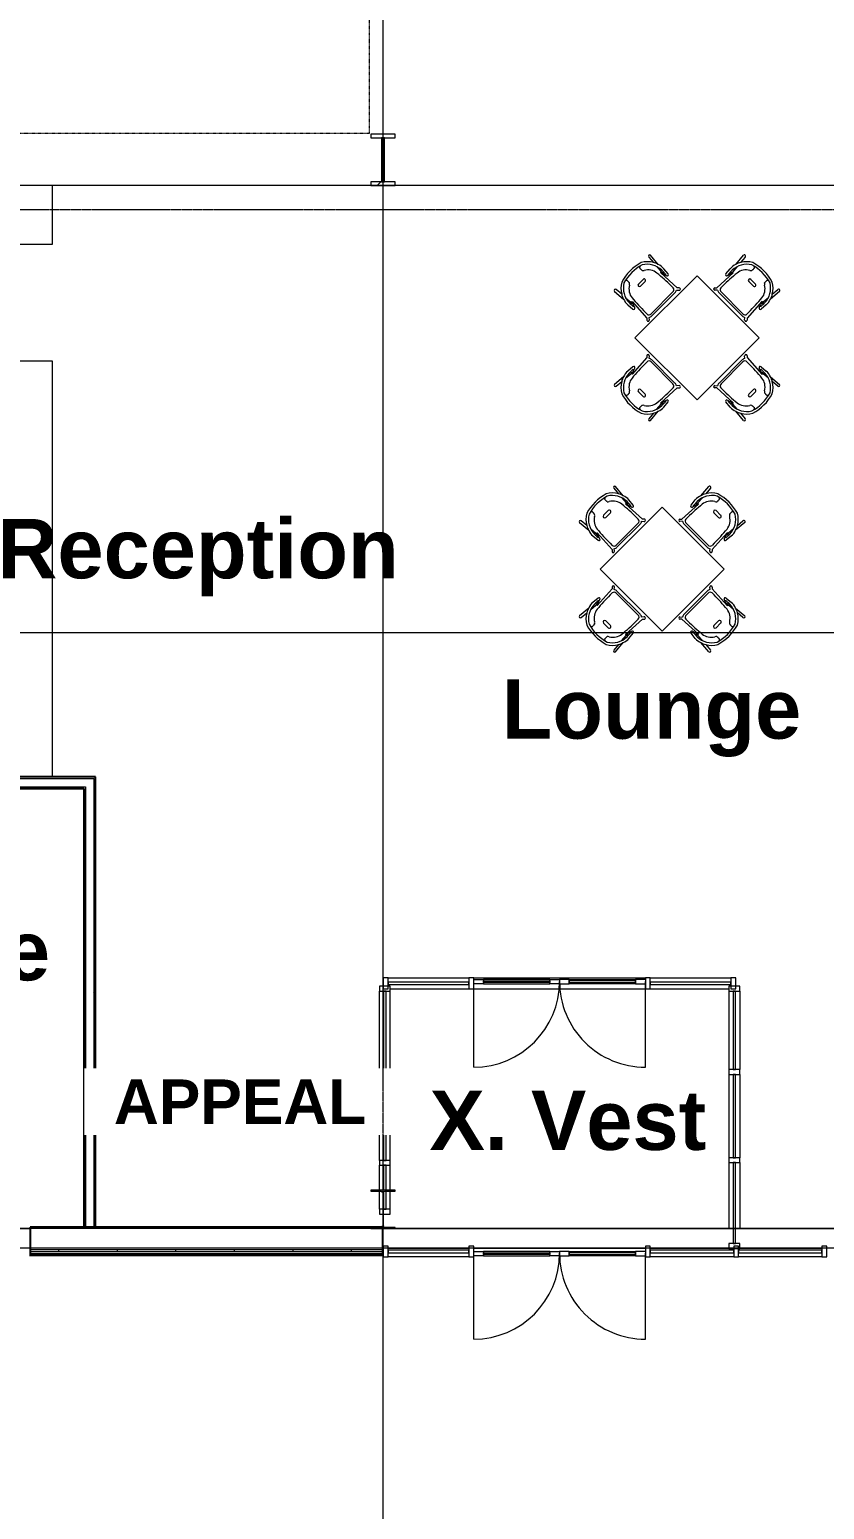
# Model space of a CAD drawing. Header units: inches. Extents: x 21341 to 27231, y -23509 to -20035.
# Drawn here: x 25836 to 26162, y -22902 to -22296 of the extents above; entities that cross this region are included whole.
import ezdxf

# ---------------------------------------------------------------- set-up
doc = ezdxf.new("R2010")
doc.units = ezdxf.units.IN
doc.header["$MEASUREMENT"] = 0
doc.linetypes.add('Dash 1_16_', pattern=[0.125, 0.0625, -0.0625])
doc.linetypes.add('Grid Line 1_2_', pattern=[0.875, 0.5, -0.125, 0.125, -0.125])
for name, color, linetype, lineweight in [('A-DOOR', 31, 'Continuous', 9), ('A-FLOR-CLRS', 90, 'Dash 1_16_', 9), ('A-GLAZ-CURT', 52, 'Continuous', 9), ('A-GLAZ-CWMG', 51, 'Continuous', 9), ('A-WALL', 113, 'Continuous', 9), ('A-WALL-PATT', 111, 'Continuous', 25), ('C-BLDG-PADS', 91, 'Continuous', 9), ('C-TOPO', 7, 'Continuous', 9), ('G-ANNO-TEXT', 231, 'Continuous', 9), ('I-FURN', 30, 'Continuous', 9), ('I-WALL', 2, 'Continuous', 9), ('L-SITE-WALL', 31, 'Continuous', 9), ('M-AREA-IDEN', 171, 'Continuous', 9), ('Q-CASE', 31, 'Continuous', 9), ('S-BEAM', 12, 'Continuous', 9), ('S-COLS', 52, 'Continuous', 9), ('S-GRID', 1, 'Continuous', 9)]:
    doc.layers.add(name, color=color, linetype=linetype, lineweight=lineweight)
doc.styles.add('Arial_B', font='arialbd.ttf', dxfattribs={"height": 18.265612})
doc.styles.add('Arial_B_1', font='arialbd.ttf', dxfattribs={"height": 24.354149})
pattern_1 = [(0, (0, 0), (61.44, 15.36), [2.534, -43.546, 2.534, -43.546, -245.76]), (0, (0, 0), (61.44, 15.36), [-92.16, 2.534, -89.626, 2.534, -43.546, -107.52]), (0, (0, 0), (61.44, 15.36), [-230.4, 2.534, -28.186, 2.534, -74.266]), (120, (23.04, 7.68), (-44.02215, 45.528601), [2.534, -43.546, 2.534, -43.546, -245.76]), (120, (23.04, 7.68), (-44.02215, 45.528601), [-92.16, 2.534, -89.626, 2.534, -43.546, -107.52]), (120, (23.04, 7.68), (-44.02215, 45.528601), [-230.4, 2.534, -28.186, 2.534, -74.266]), (240, (30.72, 38.4), (-17.41785, -60.888601), [2.534, -43.546, 2.534, -43.546, -245.76]), (240, (30.72, 38.4), (-17.41785, -60.888601), [-92.16, 2.534, -89.626, 2.534, -43.546, -107.52]), (240, (30.72, 38.4), (-17.41785, -60.888601), [-230.4, 2.534, -28.186, 2.534, -74.266])]
pattern_2 = [(225, (25980.89, -22360.053), (19.00703, -19.00703), []), (225, (25980.89, -22388.853), (19.00703, -19.00703), [])]

# ---------------------------------------------------------------- blocks, each defined once
blk = doc.blocks.new('W-Wide Flange-Column - B2_C-V8-First Floor Plan')
at = {"layer": 'S-COLS'}
h = blk.add_hatch(dxfattribs=at)
h.set_pattern_fill('FP_10', color=256, style=0, pattern_type=2)
h.set_pattern_definition([(225, (25980.89, -22779.428), (19.00703, -19.00703), []), (225, (25980.89, -22808.228), (19.00703, -19.00703), [])])
h.paths.add_polyline_path([(5, 7.87), (-5, 7.87), (-5, 7.44), (-0.84, 7.44), (-0.35, 7.24), (-0.14, 6.75), (-0.14, -6.75), (-0.35, -7.24), (-0.84, -7.44), (-5, -7.44), (-5, -7.87), (5, -7.87), (5, -7.44), (0.84, -7.44), (0.35, -7.24), (0.14, -6.75), (0.14, 6.75), (0.35, 7.24), (0.84, 7.44), (5, 7.44)], flags=0)
at = {"layer": 'S-COLS', "lineweight": 15}
for p, q in [((5, 7.87), (-5, 7.87)), ((-5, 7.87), (-5, 7.44)), ((-5, 7.44), (-0.84, 7.44)), ((-0.14, 6.75), (-0.14, -6.75)), ((0.14, -6.75), (0.14, 6.75)), ((0.84, 7.44), (5, 7.44)), ((5, 7.44), (5, 7.87)), ((-0.84, -7.44), (-5, -7.44)), ((-5, -7.44), (-5, -7.87)), ((-5, -7.87), (5, -7.87)), ((5, -7.44), (0.84, -7.44)), ((5, -7.87), (5, -7.44))]:
    blk.add_line(p, q, dxfattribs=at)
for centre, start, end in [((-0.84, 6.75), 0, 90), ((0.84, 6.75), 90, 180), ((-0.84, -6.75), 270, 0), ((0.84, -6.75), 180, 270)]:
    blk.add_arc(centre, 0.691, start, end, dxfattribs=at)
blk = doc.blocks.new('Casework 1 - Casework 1-456223-First Floor Plan')
at = {"layer": 'Q-CASE'}
for p, q in [((25834.39, -22347.55), (25728.52, -22347.55)), ((25834.39, -22371.55), (25834.39, -22347.55)), ((25726.39, -22358.18), (25726.39, -22590.04)), ((25750.39, -22590.04), (25750.39, -22371.55)), ((25750.39, -22371.55), (25834.39, -22371.55)), ((25834.39, -22419.55), (25810.39, -22419.55)), ((25810.39, -22419.55), (25810.39, -22590.04)), ((25834.39, -22590.04), (25834.39, -22419.55))]:
    blk.add_line(p, q, dxfattribs=at)
blk = doc.blocks.new('Falcon 7700 Series Pedestal Base - 36_ Square Top x 30_ - Wheelchair Height-460525-First Floor Plan')
at = {"layer": 'I-FURN'}
for p, q in [((18, 18), (-18, 18)), ((-18, 18), (-18, -18)), ((18, -18), (18, 18)), ((-18, -18), (18, -18))]:
    blk.add_line(p, q, dxfattribs=at)
blk = doc.blocks.new('HermanMiller_Collection_Air-Chair_SideChair_Arms - Arms-457867-First Floor Plan')
at = {"layer": 'I-FURN'}
for p, q in [((-3.55, 10.02), (-8.45, 10.45)), ((-8.45, 9.45), (-5.47, 9.18)), ((-3.35, 9.02), (-0.6, 8.8)), ((2.04, 10.2), (-0.69, 10.45)), ((-0.34, 8.32), (-0.6, 8.8)), ((-0.6, 8.8), (0.38, 8.73)), ((8.79, 8.8), (-0.34, 8.32)), ((0.77, 8.78), (2.2, 9.22)), ((6.45, 7.57), (7.62, 7.57)), ((8.7, 6.35), (8.7, -6.35)), ((9.32, 9.33), (8.79, 8.8)), ((9.17, 7.94), (10.01, 8.64)), ((9.52, -6.69), (9.52, 6.69)), ((-3.6, 1.35), (-3.6, -1.35)), ((-2.35, -1.35), (-2.35, 1.35)), ((-5.47, -9.18), (-8.45, -9.45)), ((-8.45, -10.45), (-3.55, -10.02)), ((-3.35, -9.02), (-0.6, -8.8)), ((-0.69, -10.45), (2.04, -10.2)), ((-0.6, -8.8), (-0.34, -8.32)), ((0.38, -8.73), (-0.6, -8.8)), ((-0.34, -8.32), (8.79, -8.8)), ((2.2, -9.22), (0.77, -8.78)), ((6.45, -7.57), (7.62, -7.57)), ((8.79, -8.8), (9.32, -9.33)), ((10.01, -8.64), (9.17, -7.94))]:
    blk.add_line(p, q, dxfattribs=at)
for centre, radius, start, end in [((-1.51, 1.66), 8.5, 117.78509, 152.21491), ((-8.45, 9.95), 0.5, 90, 270), ((-0.65, 0.76), 8.69, 90.78928, 148.92022), ((-0.23, 0.83), 6.63, 124.50042, 148.6439), ((-2.46, 4.97), 5.17, 102.20965, 125.54804), ((-0.92, 1.66), 5.55, 95.46765, 123.46257), ((-1.25, 4.41), 6.06, 84.72014, 112.31104), ((6.58, -76.67), 84.24, 90.09111, 95.46765), ((-0.51, -9.88), 19.32, 84.42218, 90.78928), ((0.44, 9.26), 0.53, 159.74052, 262.71978), ((0.45, 9.65), 0.924, 265.61152, 290.36387), ((1.81, 9.64), 0.521, 212.95553, 275.04447), ((2.06, 9.7), 0.499, 287, 91.30538), ((7.62, 6.48), 1.09, 353.24671, 90.09111), ((7.56, 6.82), 1.97, 356.10334, 34.65425), ((9.66, 8.99), 0.49, 315, 135), ((9.93, 0), 19.77, 163.47875, 196.52125), ((9.93, 0), 18.77, 163.78547, 196.21453), ((-7.66, 5.36), 2.08, 305.4968, 328.6439), ((-2.98, 1.35), 0.625, 360, 180), ((-1.51, -1.66), 8.5, 207.78509, 242.21491), ((-0.65, -0.76), 8.69, 211.07978, 269.21072), ((-7.66, -5.36), 2.08, 31.3561, 54.5032), ((-0.23, -0.83), 6.63, 211.3561, 235.49958), ((-2.98, -1.35), 0.625, 180, 360), ((-8.45, -9.95), 0.5, 90, 270), ((-2.46, -4.97), 5.17, 234.45196, 257.79035), ((-0.92, -1.66), 5.55, 236.53743, 264.53235), ((-1.25, -4.41), 6.06, 247.68896, 275.27986), ((6.58, 76.67), 84.24, 264.53235, 269.90889), ((-0.51, 9.88), 19.32, 269.21072, 275.57782), ((0.44, -9.26), 0.53, 97.28022, 200.25948), ((0.45, -9.65), 0.924, 69.63613, 94.38848), ((1.81, -9.64), 0.521, 84.95553, 147.04447), ((2.06, -9.7), 0.499, 268.69462, 73), ((7.62, -6.48), 1.09, 269.90889, 6.75329), ((7.56, -6.82), 1.97, 325.34575, 3.89666), ((9.66, -8.99), 0.49, 225, 45)]:
    blk.add_arc(centre, radius, start, end, dxfattribs=at)
for centre, major_axis, ratio, start_param, end_param in [((-7.46, 6.92), (0.03, 3.66), 0.320235, 2.34328, 2.536765), ((-7.87, 5.38), (-0.03, 1.79), 0.298783, 2.522217, 3.153947), ((-7.46, -6.92), (-0.03, 3.66), 0.320235, 0.604828, 0.798312), ((-7.87, -5.38), (0.03, 1.79), 0.298783, 6.270831, 6.902561)]:
    blk.add_ellipse(centre, major_axis=major_axis, ratio=ratio, start_param=start_param, end_param=end_param, dxfattribs=at)
for points in [[(-6.45, 3.67), (-6.52, 3.66), (-6.67, 3.64), (-6.9, 3.62), (-7.13, 3.61), (-7.4, 3.6), (-7.65, 3.59), (-7.83, 3.59)], [(-6.45, -3.67), (-6.52, -3.66), (-6.67, -3.64), (-6.9, -3.62), (-7.13, -3.61), (-7.4, -3.6), (-7.65, -3.59), (-7.83, -3.59)]]:
    blk.add_open_spline(points, degree=3, knots=[-1, -1, -1, -1, -0.75, -0.5, -0.375, -0.25, 0, 0, 0, 0], dxfattribs=at)
blk = doc.blocks.new('HermanMiller_Collection_Air-Chair_SideChair_Arms - Arms-460524-First Floor Plan')
at = {"layer": 'I-FURN'}
for p, q in [((-8.45, 10.45), (-3.55, 10.02)), ((-5.47, 9.18), (-8.45, 9.45)), ((-3.35, 9.02), (-0.6, 8.8)), ((-0.69, 10.45), (2.04, 10.2)), ((-0.6, 8.8), (-0.34, 8.32)), ((0.38, 8.73), (-0.6, 8.8)), ((-0.34, 8.32), (8.79, 8.8)), ((2.2, 9.22), (0.77, 8.78)), ((6.45, 7.57), (7.62, 7.57)), ((8.7, -6.35), (8.7, 6.35)), ((8.79, 8.8), (9.32, 9.33)), ((10.01, 8.64), (9.17, 7.94)), ((9.52, 6.69), (9.52, -6.69)), ((-3.6, -1.35), (-3.6, 1.35)), ((-2.35, 1.35), (-2.35, -1.35)), ((-8.45, -9.45), (-5.47, -9.18)), ((-3.55, -10.02), (-8.45, -10.45)), ((-3.35, -9.02), (-0.6, -8.8)), ((2.04, -10.2), (-0.69, -10.45)), ((-0.34, -8.32), (-0.6, -8.8)), ((-0.6, -8.8), (0.38, -8.73)), ((8.79, -8.8), (-0.34, -8.32)), ((0.77, -8.78), (2.2, -9.22)), ((6.45, -7.57), (7.62, -7.57)), ((9.32, -9.33), (8.79, -8.8)), ((9.17, -7.94), (10.01, -8.64))]:
    blk.add_line(p, q, dxfattribs=at)
for centre, radius, start, end in [((-1.51, 1.66), 8.5, 117.78509, 152.21491), ((-8.45, 9.95), 0.5, 90, 270), ((-0.65, 0.76), 8.69, 90.78928, 148.92022), ((-0.23, 0.83), 6.63, 124.50042, 148.6439), ((-2.46, 4.97), 5.17, 102.20965, 125.54804), ((-0.92, 1.66), 5.55, 95.46765, 123.46257), ((-1.25, 4.41), 6.06, 84.72014, 112.31104), ((6.58, -76.67), 84.24, 90.09111, 95.46765), ((-0.51, -9.88), 19.32, 84.42218, 90.78928), ((0.44, 9.26), 0.53, 159.74052, 262.71978), ((0.45, 9.65), 0.924, 265.61152, 290.36387), ((1.81, 9.64), 0.521, 212.95553, 275.04447), ((2.06, 9.7), 0.499, 287, 91.30538), ((7.62, 6.48), 1.09, 353.24671, 90.09111), ((7.56, 6.82), 1.97, 356.10334, 34.65425), ((9.66, 8.99), 0.49, 315, 135), ((9.93, 0), 19.77, 163.47875, 196.52125), ((9.93, 0), 18.77, 163.78547, 196.21453), ((-7.66, 5.36), 2.08, 305.4968, 328.6439), ((-2.98, 1.35), 0.625, 0, 180), ((-1.51, -1.66), 8.5, 207.78509, 242.21491), ((-0.65, -0.76), 8.69, 211.07978, 269.21072), ((-7.66, -5.36), 2.08, 31.3561, 54.5032), ((-0.23, -0.83), 6.63, 211.3561, 235.49958), ((-2.98, -1.35), 0.625, 180, 0), ((-8.45, -9.95), 0.5, 90, 270), ((-2.46, -4.97), 5.17, 234.45196, 257.79035), ((-0.92, -1.66), 5.55, 236.53743, 264.53235), ((-1.25, -4.41), 6.06, 247.68896, 275.27986), ((6.58, 76.67), 84.24, 264.53235, 269.90889), ((-0.51, 9.88), 19.32, 269.21072, 275.57782), ((0.44, -9.26), 0.53, 97.28022, 200.25948), ((0.45, -9.65), 0.924, 69.63613, 94.38848), ((1.81, -9.64), 0.521, 84.95553, 147.04447), ((2.06, -9.7), 0.499, 268.69462, 73), ((7.62, -6.48), 1.09, 269.90889, 6.75329), ((7.56, -6.82), 1.97, 325.34575, 3.89666), ((9.66, -8.99), 0.49, 225, 45)]:
    blk.add_arc(centre, radius, start, end, dxfattribs=at)
for centre, major_axis, ratio, start_param, end_param in [((-7.46, 6.92), (0.03, 3.66), 0.320235, 2.34328, 2.536765), ((-7.87, 5.38), (-0.03, 1.79), 0.298783, 2.522217, 3.153947), ((-7.46, -6.92), (-0.03, 3.66), 0.320235, 0.604828, 0.798312), ((-7.87, -5.38), (0.03, 1.79), 0.298783, 6.270831, 6.902561)]:
    blk.add_ellipse(centre, major_axis=major_axis, ratio=ratio, start_param=start_param, end_param=end_param, dxfattribs=at)
for points in [[(-6.45, 3.67), (-6.52, 3.66), (-6.67, 3.64), (-6.9, 3.62), (-7.13, 3.61), (-7.4, 3.6), (-7.65, 3.59), (-7.83, 3.59)], [(-6.45, -3.67), (-6.52, -3.66), (-6.67, -3.64), (-6.9, -3.62), (-7.13, -3.61), (-7.4, -3.6), (-7.65, -3.59), (-7.83, -3.59)]]:
    blk.add_open_spline(points, degree=3, knots=[-1, -1, -1, -1, -0.75, -0.5, -0.375, -0.25, 0, 0, 0, 0], dxfattribs=at)
blk = doc.blocks.new('Girt_C - 8_D-1056688-First Floor Plan')
at = {"layer": 'S-BEAM'}
for p, q in [((25836.27, -22787.3), (25801.77, -22787.3)), ((26124.39, -22787.3), (25985.89, -22787.3)), ((26125.39, -22787.3), (26124.39, -22787.3)), ((26262.89, -22787.3), (26125.39, -22787.3)), ((25836.02, -22795.3), (25836.27, -22795.3)), ((25980.77, -22795.3), (25981.02, -22795.3)), ((25983.02, -22795.3), (26016.08, -22795.3)), ((26018.08, -22795.3), (26088.45, -22795.3)), ((26090.45, -22795.3), (26122.64, -22795.3)), ((26127.14, -22795.3), (26160.83, -22795.3))]:
    blk.add_line(p, q, dxfattribs=at)
blk = doc.blocks.new('System Panel - Glazed-827451-First Floor Plan')
at = {"layer": 'A-GLAZ-CURT'}
for p, q in [((16.53125, 1.25), (-16.53125, 1.25)), ((-16.53125, 1.25), (-16.53125, 0.25)), ((-16.53125, 0.25), (-16.53125, 1.25)), ((16.53125, 1.25), (-16.53125, 1.25)), ((-16.53125, 0.25), (16.53125, 0.25)), ((-16.53125, 0.25), (16.53125, 0.25)), ((16.53125, 0.25), (16.53125, 1.25)), ((16.53125, 1.25), (16.53125, 0.25))]:
    blk.add_line(p, q, dxfattribs=at)
blk = doc.blocks.new('Door_Single_Storefront - one-827452-First Floor Plan')
at = {"layer": 'A-DOOR'}
for p, q in [((-17.59375, 0.75), (-13.59375, 0.75)), ((-17.59375, -35.1875), (-17.59375, 0)), ((-13.59375, 0.75), (-13.59375, -1)), ((13.59375, 0.75), (-13.59375, 0.75)), ((-13.59375, -0.5), (-13.59375, 0.25)), ((-13.59375, 0.25), (13.59375, 0.25)), ((13.59375, -1), (13.59375, 0.75)), ((13.59375, 0.75), (17.59375, 0.75)), ((13.59375, 0.25), (13.59375, -0.5)), ((17.59375, 0.75), (17.59375, -1)), ((-13.59375, -1), (-17.59375, -1)), ((13.59375, -0.5), (-13.59375, -0.5)), ((-13.59375, -1), (13.59375, -1)), ((17.59375, -1), (13.59375, -1))]:
    blk.add_line(p, q, dxfattribs=at)
blk.add_arc((-17.59375, 0), 35.1875, 270, 0, dxfattribs=at)
blk = doc.blocks.new('Door_Single_Storefront - one-827453-First Floor Plan')
at = {"layer": 'A-DOOR'}
for p, q in [((-17.59375, 35.1875), (-17.59375, 0)), ((-13.59375, 1), (-17.59375, 1)), ((-13.59375, -0.75), (-13.59375, 1)), ((-13.59375, 1), (13.59375, 1)), ((13.59375, 0.5), (-13.59375, 0.5)), ((-13.59375, 0.5), (-13.59375, -0.25)), ((17.59375, 1), (13.59375, 1)), ((13.59375, 1), (13.59375, -0.75)), ((13.59375, -0.25), (13.59375, 0.5)), ((17.59375, -0.75), (17.59375, 1)), ((-17.59375, -0.75), (-13.59375, -0.75)), ((-13.59375, -0.25), (13.59375, -0.25)), ((13.59375, -0.75), (-13.59375, -0.75)), ((13.59375, -0.75), (17.59375, -0.75))]:
    blk.add_line(p, q, dxfattribs=at)
blk.add_arc((-17.59375, 0), 35.1875, 360, 90, dxfattribs=at)
blk = doc.blocks.new('System Panel - Glazed-827454-First Floor Plan')
at = {"layer": 'A-GLAZ-CURT'}
for p, q in [((17.09375, 1.25), (-17.09375, 1.25)), ((-17.09375, 1.25), (-17.09375, 0.25)), ((-17.09375, 0.25), (-17.09375, 1.25)), ((17.09375, 1.25), (-17.09375, 1.25)), ((-17.09375, 0.25), (17.09375, 0.25)), ((-17.09375, 0.25), (17.09375, 0.25)), ((17.09375, 0.25), (17.09375, 1.25)), ((17.09375, 1.25), (17.09375, 0.25))]:
    blk.add_line(p, q, dxfattribs=at)
blk = doc.blocks.new('Rectangular Mullion - Rectangular Mullion 1-779228-First Floor Plan')
at = {"layer": 'A-GLAZ-CWMG'}
blk.add_line((26016.08, -22798.93), (25983.02, -22798.93), dxfattribs=at)
blk = doc.blocks.new('Rectangular Mullion - Rectangular Mullion 1-779229-First Floor Plan')
at = {"layer": 'A-GLAZ-CWMG'}
blk.add_line((26124.64, -22798.93), (26090.45, -22798.93), dxfattribs=at)
blk = doc.blocks.new('Rectangular Mullion - Rectangular Mullion 1-827460-First Floor Plan')
at = {"layer": 'A-GLAZ-CWMG', "lineweight": 13}
for p, q in [((0, 1.5), (-2, 1.5)), ((-2, 1.5), (-2, -3)), ((0, -3), (0, 1.5)), ((-2, -3), (0, -3))]:
    blk.add_line(p, q, dxfattribs=at)
blk = doc.blocks.new('Rectangular Mullion - Rectangular Mullion 1-827449-First Floor Plan')
at = {"layer": 'A-GLAZ-CWMG', "lineweight": 13}
for p, q in [((-1, 1.5), (1, 1.5)), ((-1, -3), (-1, 1.5)), ((1, 1.5), (1, -3)), ((1, -3), (-1, -3))]:
    blk.add_line(p, q, dxfattribs=at)
blk = doc.blocks.new('System Panel - Glazed-836902-First Floor Plan')
at = {"layer": 'A-GLAZ-CURT'}
for p, q in [((16.59, 1.25), (-16.59, 1.25)), ((-16.59, 1.25), (-16.59, 0.25)), ((-16.59, 0.25), (16.59, 0.25)), ((16.59, 1.25), (-10.47, 1.25)), ((-10.47, 0.25), (16.59, 0.25)), ((16.59, 0.25), (16.59, 1.25)), ((16.59, 1.25), (16.59, 0.25))]:
    blk.add_line(p, q, dxfattribs=at)
blk = doc.blocks.new('System Panel - Glazed-836958-First Floor Plan')
at = {"layer": 'A-GLAZ-CURT'}
for p, q in [((16.06, 1.25), (-16.06, 1.25)), ((-16.06, 1.25), (-16.06, 0.25)), ((-16.06, 0.25), (-16.06, 1.25)), ((16.06, 1.25), (-16.06, 1.25)), ((-16.06, 0.25), (16.06, 0.25)), ((-16.06, 0.25), (16.06, 0.25)), ((16.06, 0.25), (16.06, 1.25)), ((16.06, 1.25), (16.06, 0.25))]:
    blk.add_line(p, q, dxfattribs=at)
blk = doc.blocks.new('Rectangular Mullion - Rectangular Mullion 1-780069-First Floor Plan')
at = {"layer": 'A-GLAZ-CWMG'}
for p, q in [((26122.64, -22760.24), (26122.64, -22787.3)), ((26127.14, -22760.24), (26127.14, -22787.3))]:
    blk.add_line(p, q, dxfattribs=at)
blk = doc.blocks.new('Rectangular Mullion - Rectangular Mullion 1-V16-First Floor Plan')
at = {"layer": 'A-GLAZ-CWMG'}
for p, q in [((26122.64, -22724.13), (26122.64, -22758.24)), ((26127.14, -22724.13), (26127.14, -22758.24))]:
    blk.add_line(p, q, dxfattribs=at)
blk = doc.blocks.new('Rectangular Mullion - Rectangular Mullion 1-780070-First Floor Plan')
at = {"layer": 'A-GLAZ-CWMG'}
for p, q in [((26122.64, -22689.93), (26122.64, -22722.05)), ((26127.14, -22689.93), (26127.14, -22722.05))]:
    blk.add_line(p, q, dxfattribs=at)
blk = doc.blocks.new('Rectangular Mullion - Rectangular Mullion 1-836904-First Floor Plan')
at = {"layer": 'A-GLAZ-CWMG', "lineweight": 13}
for p, q in [((-2, 1.5), (0, 1.5)), ((-2, -3), (-2, 1.5)), ((0, 1.5), (0, -3)), ((0, -3), (-2, -3))]:
    blk.add_line(p, q, dxfattribs=at)
blk = doc.blocks.new('Rectangular Mullion - Rectangular Mullion 1-836905-First Floor Plan')
at = {"layer": 'A-GLAZ-CWMG', "lineweight": 13}
for p, q in [((0, 1.5), (-2, 1.5)), ((-2, 1.5), (-2, -3)), ((0, -3), (0, 1.5)), ((-2, -3), (0, -3))]:
    blk.add_line(p, q, dxfattribs=at)
blk = doc.blocks.new('Rectangular Mullion - Rectangular Mullion 1-827470-First Floor Plan')
at = {"layer": 'A-GLAZ-CWMG', "lineweight": 13}
for p, q in [((-1, 1.5), (1, 1.5)), ((-1, -3), (-1, 1.5)), ((1, 1.5), (1, -3)), ((1, -3), (-1, -3))]:
    blk.add_line(p, q, dxfattribs=at)
blk = doc.blocks.new('Rectangular Mullion - Rectangular Mullion 1-775617-First Floor Plan')
at = {"layer": 'A-GLAZ-CWMG'}
for p, q in [((26090.45, -22684.43), (26123.52, -22684.43)), ((26090.45, -22688.93), (26122.64, -22688.93))]:
    blk.add_line(p, q, dxfattribs=at)
blk = doc.blocks.new('Rectangular Mullion - Rectangular Mullion 1-769168-First Floor Plan')
at = {"layer": 'A-GLAZ-CWMG'}
for p, q in [((26053.27, -22684.43), (26088.45, -22684.43)), ((26053.27, -22688.93), (26088.45, -22688.93))]:
    blk.add_line(p, q, dxfattribs=at)
blk = doc.blocks.new('Rectangular Mullion - Rectangular Mullion 1-769169-First Floor Plan')
at = {"layer": 'A-GLAZ-CWMG'}
for p, q in [((26018.08, -22684.43), (26053.27, -22684.43)), ((26018.08, -22688.93), (26053.27, -22688.93))]:
    blk.add_line(p, q, dxfattribs=at)
blk = doc.blocks.new('Rectangular Mullion - Rectangular Mullion 1-771670-First Floor Plan')
at = {"layer": 'A-GLAZ-CWMG'}
for p, q in [((25983.02, -22684.43), (26016.08, -22684.43)), ((25983.89, -22688.93), (26016.08, -22688.93))]:
    blk.add_line(p, q, dxfattribs=at)
blk = doc.blocks.new('Rectangular Mullion - Rectangular Mullion 1-827472-First Floor Plan')
at = {"layer": 'A-GLAZ-CWMG', "lineweight": 13}
for p, q in [((-2, 1.5), (0, 1.5)), ((-2, -3), (-2, 1.5)), ((0, 1.5), (0, -3)), ((0, -3), (-2, -3))]:
    blk.add_line(p, q, dxfattribs=at)
blk = doc.blocks.new('Rectangular Mullion - Rectangular Mullion 1-827475-First Floor Plan')
at = {"layer": 'A-GLAZ-CWMG', "lineweight": 13}
for p, q in [((0, 1.5), (-2, 1.5)), ((-2, 1.5), (-2, -3)), ((0, -3), (0, 1.5)), ((-2, -3), (0, -3))]:
    blk.add_line(p, q, dxfattribs=at)
blk = doc.blocks.new('System Panel - Glazed-V17-First Floor Plan')
at = {"layer": 'A-GLAZ-CURT'}
for p, q in [((16.59375, 1.25), (-16.59375, 1.25)), ((-16.59375, 1.25), (-16.59375, 0.25)), ((-16.59375, 0.25), (-16.59375, 1.25)), ((16.59375, 1.25), (-16.59375, 1.25)), ((-16.59375, 0.25), (16.59375, 0.25)), ((-16.59375, 0.25), (16.59375, 0.25)), ((16.59375, 0.25), (16.59375, 1.25)), ((16.59375, 1.25), (16.59375, 0.25))]:
    blk.add_line(p, q, dxfattribs=at)
blk = doc.blocks.new('System Panel - Glazed-836903-First Floor Plan')
at = {"layer": 'A-GLAZ-CURT'}
for p, q in [((1.25, 1.25), (-9, 1.25)), ((-9, 1.25), (-9, 0.25)), ((-9, 0.25), (-9, 1.25)), ((1.25, 1.25), (-9, 1.25)), ((-9, 0.25), (1.25, 0.25)), ((-9, 0.25), (1.25, 0.25)), ((9, 1.25), (1.68, 1.25)), ((9, 1.25), (1.68, 1.25)), ((2.12, 0.25), (9, 0.25)), ((2.12, 0.25), (9, 0.25)), ((9, 0.25), (9, 1.25)), ((9, 1.25), (9, 0.25))]:
    blk.add_line(p, q, dxfattribs=at)
blk = doc.blocks.new('Rectangular Mullion - Rectangular Mullion 1-V18-First Floor Plan')
at = {"layer": 'A-GLAZ-CWMG'}
for p, q in [((25979.39, -22723.12), (25979.39, -22689.93)), ((25983.89, -22723.12), (25983.89, -22689.93))]:
    blk.add_line(p, q, dxfattribs=at)
blk = doc.blocks.new('Rectangular Mullion - Rectangular Mullion 1-769167-First Floor Plan')
at = {"layer": 'A-GLAZ-CWMG'}
for p, q in [((24498.2, -22360.55), (24532.39, -22360.55)), ((24498.2, -22365.05), (24532.39, -22365.05))]:
    blk.add_line(p, q, dxfattribs=at)
blk = doc.blocks.new('Rectangular Mullion - Rectangular Mullion 1-784806-First Floor Plan')
at = {"layer": 'A-GLAZ-CWMG'}
for p, q in [((25979.39, -22771.55), (25979.39, -22761.3)), ((25983.89, -22771.55), (25983.89, -22761.3)), ((25979.39, -22779.3), (25979.39, -22771.99)), ((25983.89, -22779.3), (25983.89, -22771.99))]:
    blk.add_line(p, q, dxfattribs=at)
blk = doc.blocks.new('Rectangular Mullion - Rectangular Mullion 1-V19-First Floor Plan')
at = {"layer": 'A-GLAZ-CWMG', "lineweight": 13}
for p, q in [((-2, 1.5), (0, 1.5)), ((-2, 0.14), (-2, 1.5)), ((0, 1.5), (0, 0.14)), ((-2, -3), (-2, -0.14)), ((0, -3), (-2, -3)), ((0, -0.14), (0, -3))]:
    blk.add_line(p, q, dxfattribs=at)
blk = doc.blocks.new('columns and girder2 - one-V42-First Floor Plan')
at = {"layer": 'S-BEAM'}
h = blk.add_hatch(dxfattribs=at)
h.set_pattern_fill('FP_32', color=256, style=0, pattern_type=2)
h.set_pattern_definition(pattern_2)
h.paths.add_polyline_path([(5, -0.5), (-5, -0.5), (-5, -2), (5, -2)], flags=0)
h.paths.add_polyline_path([(5, -20), (-5, -20), (-5, -21.5), (5, -21.5)], flags=0)
h.paths.add_polyline_path([(5, -1204.75), (-5, -1204.75), (-5, -1206.25), (5, -1206.25)], flags=0)
h.paths.add_polyline_path([(-0.13, -1224.25), (-5, -1224.25), (-5, -1225), (5, -1225), (5, -1224.25)], flags=0)
h = blk.add_hatch(dxfattribs=at)
h.set_pattern_fill('FP_32', color=256, style=0, pattern_type=2)
h.set_pattern_definition(pattern_2)
h.paths.add_polyline_path([(0.62, -2), (-0.63, -2), (-0.63, -20), (0.62, -20)], flags=0)
h.paths.add_polyline_path([(-0.63, -1206.25), (-0.63, -1224.25), (0.62, -1224.25), (0.62, -1206.25)], flags=0)
at = {"layer": 'S-BEAM', "lineweight": 15}
for p, q in [((5, -0.5), (-5, -0.5)), ((-5, -0.5), (-5, -2)), ((-5, -2), (5, -2)), ((0.62, -2), (-0.63, -2)), ((-0.63, -2), (-0.63, -20)), ((0.62, -20), (0.62, -2)), ((5, -2), (5, -0.5)), ((5, -20), (-5, -20)), ((-5, -20), (-5, -21.5)), ((-5, -21.5), (5, -21.5)), ((-0.63, -20), (0.62, -20)), ((5, -21.5), (5, -20))]:
    blk.add_line(p, q, dxfattribs=at)

msp = doc.modelspace()

# ---------------------------------------------------------------- hatches: boundary and pattern name
at = {"layer": 'A-WALL-PATT', "lineweight": 9}
h = msp.add_hatch(dxfattribs=at)
h.set_pattern_fill('FP_13', color=256, style=0, pattern_type=2)
h.set_pattern_definition(pattern_1)
h.paths.add_polyline_path([(25862.39023, -22786.67781), (25863.01523, -22786.67781), (25863.01523, -22602.66219), (25862.39023, -22602.66219), (25862.39023, -22724.12638)], flags=0)
h = msp.add_hatch(dxfattribs=at)
h.set_pattern_fill('FP_13', color=256, style=0, pattern_type=2)
h.set_pattern_definition(pattern_1)
h.paths.add_polyline_path([(25858.89023, -22606.78719), (25858.89023, -22606.16219), (25795.89023, -22606.16219), (25795.89023, -22606.78719), (25858.26523, -22606.78719)], flags=0)
h.paths.add_polyline_path([(25763.89023, -22606.78719), (25763.89023, -22606.16219), (25736.51523, -22606.16219), (25736.51523, -22606.78719)], flags=0)
h = msp.add_hatch(dxfattribs=at)
h.set_pattern_fill('FP_13', color=256, style=0, pattern_type=2)
h.set_pattern_definition(pattern_1)
h.paths.add_polyline_path([(25858.26523, -22786.67781), (25858.89023, -22786.67781), (25858.89023, -22606.78719), (25858.26523, -22606.78719), (25858.26523, -22724.12638)], flags=0)
h = msp.add_hatch(dxfattribs=at)
h.set_pattern_fill('FP_15', color=256, style=0, pattern_type=2)
h.set_pattern_definition([(0, (0, 0), (0, 24), []), (90, (0, 0), (-24, 1e-15), [])])
h.paths.add_polyline_path([(25836.26523, -22796.80281), (25980.76523, -22796.80281), (25980.76523, -22796.05281), (25836.26523, -22796.05281)], flags=0)

# ---------------------------------------------------------------- linework, layer by layer
at = {"layer": 'A-FLOR-CLRS'}
for p, q in [((25975.39023, -22338.05281), (25975.39023, -21135.05281)), ((24603.39023, -22338.05281), (25975.39023, -22338.05281))]:
    msp.add_line(p, q, dxfattribs=at)
at = {"layer": 'A-WALL'}
for p, q in [((25795.89023, -22602.66219), (25862.39023, -22602.66219)), ((25862.39023, -22602.66219), (25862.39023, -22786.67781)), ((25795.89023, -22606.16219), (25858.89023, -22606.16219)), ((25858.89023, -22606.16219), (25858.89023, -22786.67781)), ((25975.89023, -22787.30281), (25836.26523, -22787.30281)), ((25980.76523, -22795.30281), (25836.26523, -22795.30281)), ((25980.76523, -22796.05281), (25836.26523, -22796.05281)), ((25980.76523, -22796.80281), (25836.26523, -22796.80281)), ((25980.76523, -22797.67781), (25836.26523, -22797.67781))]:
    msp.add_line(p, q, dxfattribs=at)
at = {"layer": 'C-BLDG-PADS'}
msp.add_line((25836.01523, -22798.30281), (25981.01523, -22798.30281), dxfattribs=at)
at = {"layer": 'C-TOPO'}
msp.add_line((25981.01523, -22798.30225), (25836.01523, -22798.30225), dxfattribs=at)
at = {"layer": 'I-WALL', "lineweight": 25}
for p, q in [((25863.01523, -22602.03719), (25795.89023, -22602.03719)), ((25863.01523, -22786.67781), (25863.01523, -22602.03719)), ((25795.89023, -22606.78719), (25858.26523, -22606.78719)), ((25858.26523, -22606.78719), (25858.26523, -22786.67781))]:
    msp.add_line(p, q, dxfattribs=at)
at = {"layer": 'L-SITE-WALL', "lineweight": 25}
for p, q in [((25980.51638, -22786.67781), (25836.26523, -22786.67781)), ((25836.26523, -22786.67781), (25836.26523, -22797.92781)), ((25980.76523, -22797.92781), (25980.76523, -22787.30281)), ((25836.26523, -22797.92781), (25980.76523, -22797.92781))]:
    msp.add_line(p, q, dxfattribs=at)
at = {"layer": 'S-BEAM'}
for p, q in [((25801.76523, -22787.30281), (25836.26523, -22787.30281)), ((25985.89023, -22787.30281), (26124.39023, -22787.30281)), ((26124.39023, -22787.30281), (26125.39023, -22787.30281)), ((26125.39023, -22787.30281), (26263.39023, -22787.30281))]:
    msp.add_line(p, q, dxfattribs=at)
at = {"layer": 'S-GRID', "linetype": 'Grid Line 1_2_'}
for p, q in [((25980.89023, -23095.79981), (25980.89023, -20550.05281)), ((26719.06441, -22359.55281), (22653.5125, -22359.55281)), ((27097.46684, -22359.55281), (22737.5125, -22359.55281)), ((27001.46684, -22369.55281), (22737.5125, -22369.55281)), ((26427.34156, -22543.05281), (21471.35909, -22543.05281)), ((26719.06441, -22543.05281), (21790.20666, -22543.05281)), ((26427.34156, -22787.30281), (21471.35909, -22787.30281)), ((26719.06441, -22787.30281), (21790.20666, -22787.30281)), ((26331.34156, -22795.30281), (21567.35909, -22795.30281)), ((26623.06441, -22795.30281), (21915.51852, -22795.30281))]:
    msp.add_line(p, q, dxfattribs=at)

# ---------------------------------------------------------------- block references
at = {"layer": 'A-DOOR'}
for p in [(26035.67148, -22685.92781), (26035.67148, -22797.42781)]:
    msp.add_blockref('Door_Single_Storefront - one-827452-First Floor Plan', p, dxfattribs=at)
at = {"layer": 'A-DOOR', "rotation": 180}
for p in [(26070.85898, -22685.92781), (26070.85898, -22797.42781)]:
    msp.add_blockref('Door_Single_Storefront - one-827453-First Floor Plan', p, dxfattribs=at)
at = {"layer": 'A-GLAZ-CURT'}
for name, p, rotation in [('System Panel - Glazed-827451-First Floor Plan', (25999.54648, -22685.92781), 180), ('System Panel - Glazed-827451-First Floor Plan', (26106.98398, -22685.92781), 180), ('System Panel - Glazed-V17-First Floor Plan', (25980.89023, -22706.52156), 270), ('System Panel - Glazed-836958-First Floor Plan', (26125.64023, -22705.99031), 90), ('System Panel - Glazed-827454-First Floor Plan', (26125.64023, -22741.14656), 90), ('System Panel - Glazed-827454-First Floor Plan', (25980.89023, -22742.20906), 270), ('System Panel - Glazed-836903-First Floor Plan', (25980.89023, -22770.30281), 270), ('System Panel - Glazed-836902-First Floor Plan', (26125.64023, -22776.83406), 90)]:
    msp.add_blockref(name, p, dxfattribs=dict(at, rotation=rotation))
for name, p in [('System Panel - Glazed-827451-First Floor Plan', (25999.54648, -22797.42781)), ('System Panel - Glazed-827454-First Floor Plan', (26107.54648, -22797.42781)), ('System Panel - Glazed-827454-First Floor Plan', (26143.73398, -22797.42781))]:
    msp.add_blockref(name, p, dxfattribs=at)
at = {"layer": 'A-GLAZ-CWMG'}
for name, p, rotation in [('Rectangular Mullion - Rectangular Mullion 1-836905-First Floor Plan', (25980.89023, -22687.92781), 90), ('Rectangular Mullion - Rectangular Mullion 1-769167-First Floor Plan', (3618.83741, -47257.50554), 90), ('Rectangular Mullion - Rectangular Mullion 1-827460-First Floor Plan', (25981.01523, -22797.42781), 180), ('Rectangular Mullion - Rectangular Mullion 1-836905-First Floor Plan', (26125.64023, -22795.42781), 270)]:
    msp.add_blockref(name, p, dxfattribs=dict(at, rotation=rotation))
at = {"layer": 'A-GLAZ-CWMG', "extrusion": (0, 0, -1)}
for name, p in [('Rectangular Mullion - Rectangular Mullion 1-827472-First Floor Plan', (-25981.01523, -22685.92781)), ('Rectangular Mullion - Rectangular Mullion 1-827470-First Floor Plan', (-26017.07773, -22685.92781)), ('Rectangular Mullion - Rectangular Mullion 1-827470-First Floor Plan', (-26089.45273, -22685.92781))]:
    msp.add_blockref(name, p, dxfattribs=at)
at = {"layer": 'A-GLAZ-CWMG'}
for name, p in [('Rectangular Mullion - Rectangular Mullion 1-771670-First Floor Plan', (0, 0)), ('Rectangular Mullion - Rectangular Mullion 1-769169-First Floor Plan', (0, 0)), ('Rectangular Mullion - Rectangular Mullion 1-769168-First Floor Plan', (0, 0)), ('Rectangular Mullion - Rectangular Mullion 1-775617-First Floor Plan', (0, 0)), ('Rectangular Mullion - Rectangular Mullion 1-827475-First Floor Plan', (26125.51523, -22685.92781)), ('Rectangular Mullion - Rectangular Mullion 1-V18-First Floor Plan', (0, 0)), ('Rectangular Mullion - Rectangular Mullion 1-780070-First Floor Plan', (0, 0)), ('Rectangular Mullion - Rectangular Mullion 1-V16-First Floor Plan', (0, 0)), ('Rectangular Mullion - Rectangular Mullion 1-784806-First Floor Plan', (0, 0)), ('Rectangular Mullion - Rectangular Mullion 1-780069-First Floor Plan', (0, 0)), ('Rectangular Mullion - Rectangular Mullion 1-779228-First Floor Plan', (0, 0)), ('Rectangular Mullion - Rectangular Mullion 1-779229-First Floor Plan', (0, 0)), ('Rectangular Mullion - Rectangular Mullion 1-779229-First Floor Plan', (36.1875, 0))]:
    msp.add_blockref(name, p, dxfattribs=at)
at = {"layer": 'A-GLAZ-CWMG', "extrusion": (0, 0, -1)}
for name, p, rotation in [('Rectangular Mullion - Rectangular Mullion 1-836904-First Floor Plan', (-26125.64023, -22687.92781), 90), ('Rectangular Mullion - Rectangular Mullion 1-827470-First Floor Plan', (-25980.89023, -22724.11531), 270), ('Rectangular Mullion - Rectangular Mullion 1-827470-First Floor Plan', (-26125.64023, -22723.05281), 90), ('Rectangular Mullion - Rectangular Mullion 1-827470-First Floor Plan', (-25980.89023, -22760.30281), 270), ('Rectangular Mullion - Rectangular Mullion 1-827470-First Floor Plan', (-26125.64023, -22759.24031), 90), ('Rectangular Mullion - Rectangular Mullion 1-V19-First Floor Plan', (-25980.89023, -22781.30281), 270), ('Rectangular Mullion - Rectangular Mullion 1-827449-First Floor Plan', (-26017.07773, -22797.42781), 180), ('Rectangular Mullion - Rectangular Mullion 1-827449-First Floor Plan', (-26089.45273, -22797.42781), 180), ('Rectangular Mullion - Rectangular Mullion 1-827449-First Floor Plan', (-26125.64023, -22797.42781), 180), ('Rectangular Mullion - Rectangular Mullion 1-827449-First Floor Plan', (-26161.82773, -22797.42781), 180)]:
    msp.add_blockref(name, p, dxfattribs=dict(at, rotation=rotation))
at = {"layer": 'I-FURN'}
for name, p, rotation in [('HermanMiller_Collection_Air-Chair_SideChair_Arms - Arms-457867-First Floor Plan', (26089.09947, -22401.54671), 314.9999999999997), ('HermanMiller_Collection_Air-Chair_SideChair_Arms - Arms-460524-First Floor Plan', (26130.11167, -22401.54671), 224.9999999999995), ('Falcon 7700 Series Pedestal Base - 36_ Square Top x 30_ - Wheelchair Height-460525-First Floor Plan', (26109.60557, -22422.05281), 314.9999999999997), ('HermanMiller_Collection_Air-Chair_SideChair_Arms - Arms-457867-First Floor Plan', (26089.09947, -22442.55891), 44.99999999999943), ('HermanMiller_Collection_Air-Chair_SideChair_Arms - Arms-460524-First Floor Plan', (26130.11167, -22442.55891), 134.9999999999997), ('HermanMiller_Collection_Air-Chair_SideChair_Arms - Arms-457867-First Floor Plan', (26074.79109, -22496.373), 314.9999999999997), ('HermanMiller_Collection_Air-Chair_SideChair_Arms - Arms-460524-First Floor Plan', (26115.80328, -22496.373), 224.9999999999995), ('Falcon 7700 Series Pedestal Base - 36_ Square Top x 30_ - Wheelchair Height-460525-First Floor Plan', (26095.29719, -22516.87909), 314.9999999999997), ('HermanMiller_Collection_Air-Chair_SideChair_Arms - Arms-457867-First Floor Plan', (26074.79109, -22537.38519), 44.99999999999943), ('HermanMiller_Collection_Air-Chair_SideChair_Arms - Arms-460524-First Floor Plan', (26115.80328, -22537.38519), 134.9999999999997)]:
    msp.add_blockref(name, p, dxfattribs=dict(at, rotation=rotation))
at = {"layer": 'Q-CASE'}
msp.add_blockref('Casework 1 - Casework 1-456223-First Floor Plan', (11, -12), dxfattribs=at)
at = {"layer": 'S-BEAM', "rotation": 180}
msp.add_blockref('columns and girder2 - one-V42-First Floor Plan', (25980.89023, -22360.05281), dxfattribs=at)
at = {"layer": 'S-BEAM'}
msp.add_blockref('Girt_C - 8_D-1056688-First Floor Plan', (0, 0), dxfattribs=at)
at = {"layer": 'S-COLS', "rotation": 180}
msp.add_blockref('W-Wide Flange-Column - B2_C-V8-First Floor Plan', (25980.89023, -22779.42781), dxfattribs=at)

# ---------------------------------------------------------------- texts
at = {"layer": 'M-AREA-IDEN', "char_height": 24.354149, "attachment_point": 2, "line_spacing_factor": 0.938532, "style": 'Arial_B_1'}
for s, insert, width in [('Reception', (25905.08915, -22496.28567), 190.944), ('Lounge', (26090.93172, -22562.04055), 142.848), ('Office', (25796.19341, -22661.14328), 112.032), ('X. Vest', (26056.67056, -22730.66892), 131.328)]:
    msp.add_mtext(s, dxfattribs=dict(at, insert=insert, width=width))

# ---------------------------------------------------------------- next in the draw order: texts
at = {"layer": 'G-ANNO-TEXT', "color": 7, "insert": (25922.30196, -22726.13398), "char_height": 18.265612, "width": 118.584, "attachment_point": 2, "line_spacing_factor": 0.938532, "style": 'Arial_B', "bg_fill": 3, "box_fill_scale": 1.25, "bg_fill_color": 0, "bg_fill_transparency": 0}
msp.add_mtext('APPEAL', dxfattribs=at)

# ---------------------------------------------------------------- next in the draw order: linework, layer by layer
at = {"layer": 'S-GRID', "linetype": 'Grid Line 1_2_'}
msp.add_line((25980.89023, -23413.24119), (25980.89023, -20902.42781), dxfattribs=at)

doc.saveas('drawing.dxf')
